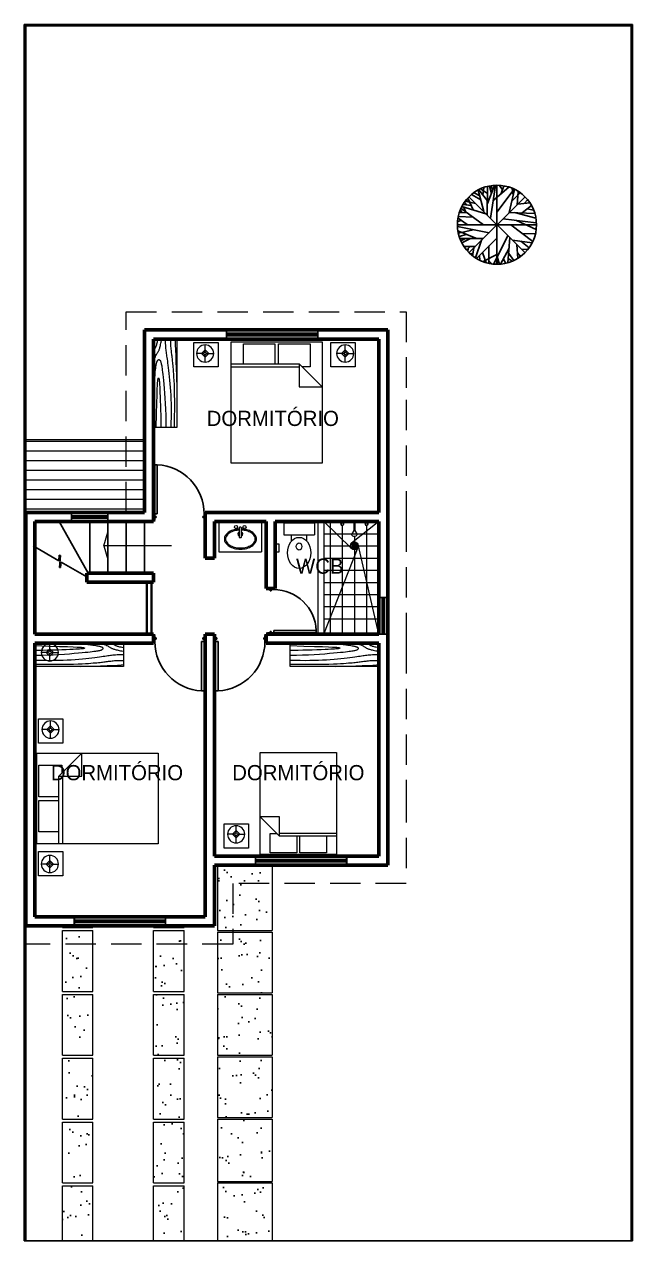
# Model space of a CAD drawing. Header units: millimetres. Extents: x 236.6 to 260.7, y 22.9 to 43.
# Drawn here: x 250.73 to 260.73, y 22.87 to 42.87 of the extents above; entities that cross this region are included whole.
import ezdxf

# ---------------------------------------------------------------- set-up
doc = ezdxf.new("R2010")
doc.units = ezdxf.units.MM
doc.linetypes.add('DASHED', pattern=[0.75, 0.5, -0.25])
doc.linetypes.add('DASHED2', pattern=[9.525, 6.35, -3.175])
doc.layers.add('AreasVerdes', color=101, linetype='Continuous')
doc.layers.add('auxiliar', color=7, linetype='Continuous')
for name, color, linetype, lineweight in [('AZULEJO', 4, 'Continuous', 18), ('cubierta', 1, 'Continuous', 0), ('MUEBLES', 6, 'Continuous', 9), ('MURO2', 5, 'Continuous', 40), ('MUROS', 5, 'Continuous', 60), ('PROYECCION', 7, 'DASHED', 20), ('PUERTAS', 4, 'Continuous', 25), ('texto', 1, 'Continuous', 9), ('VENTANAS', 1, 'Continuous', 25)]:
    doc.layers.add(name, color=color, linetype=linetype, lineweight=lineweight)
pattern_1 = [(37.5, (9.91913, 0), (-0.0160003, 0.48941324), [0, -0.38608, 0, -0.4318, 0, -0.41275]), (7.5, (9.9191, 0), (0.4495233, 0.7168251), [0, -0.20828, 0, -0.34798, 0, -0.13335]), (327.5, (9.6067, 0), (0.7909924, 0.0014372), [0, -0.127, 0, -0.4572, 0, -0.5969]), (317.5, (9.6067, 0), (0.7635565, 0.2229293), [0, -0.0635, 0, -0.29972, 0, -0.3429])]

# ---------------------------------------------------------------- blocks, each defined once
blk = doc.blocks.new('VENTANA 1.5 X 1.2 ( PLANTA )')
for p, q in [((-1.5, -0.15), (-1.5, 0)), ((-1.5, -0.15), (-1.5, 0)), ((0, -0.15), (0, 0)), ((0, -0.15), (0, 0)), ((-1.5, -0.15), (-1.5, 0)), ((-1.5, -0.055), (0, -0.055)), ((-1.5, -0.095), (0, -0.095)), ((-1.4825, -0.0725), (-0.0175, -0.0725)), ((-1.4825, -0.0775), (-1.4825, -0.0725)), ((-1.4825, -0.0775), (-0.0175, -0.0775)), ((-1.475, -0.0725), (-1.475, -0.055)), ((-1.475, -0.095), (-1.475, -0.0775)), ((-0.025, -0.0725), (-0.025, -0.055)), ((-0.025, -0.095), (-0.025, -0.0775)), ((-0.0175, -0.0775), (-0.0175, -0.0725))]:
    blk.add_line(p, q)
blk = doc.blocks.new('PUERTA ( I ) 0.75 m.')
for p, q in [((-0.05, 0.75), (0.05, 0.75)), ((-0.05, 0.73), (-0.05, 0.75)), ((-0.05, 0.73), (-0.01, 0.73)), ((-0.01, 0.71), (-0.01, 0.73)), ((-0.01, 0.71), (0.01, 0.71)), ((0.01, 0.73), (0.05, 0.73)), ((0.01, 0.71), (0.01, 0.73)), ((0.05, 0.73), (0.05, 0.75)), ((-0.749, 0.06), (-0.05, 0.06)), ((-0.749, 0.06), (-0.749, 0.02)), ((-0.749, 0.02), (-0.01, 0.02)), ((-0.05, 0), (-0.05, 0.06)), ((-0.05, 0), (0.05, 0)), ((-0.05, 0), (0.05, 0)), ((-0.05, 0), (0.05, 0)), ((-0.05, 0), (0.05, 0)), ((-0.01, 0.04), (0.01, 0.04)), ((-0.01, 0.02), (-0.01, 0.04)), ((0.01, 0.02), (0.01, 0.04)), ((0.01, 0.02), (0.05, 0.02)), ((0.05, 0.02), (0.05, 0))]:
    blk.add_line(p, q)
blk.add_arc((-0.05, 0.03), 0.7, 90, 177.5065)
blk = doc.blocks.new('PUERTA ( D ) 0.75 m.')
at = {"xscale": -1, "rotation": 180}
blk.add_blockref('PUERTA ( I ) 0.75 m.', (0, 0), dxfattribs=at)
blk = doc.blocks.new('PUERTA 0.80 m')
for p, q in [((-0.05, 0.83), (-0.05, 0.85)), ((-0.05, 0.85), (0.05, 0.85)), ((-0.05, 0.83), (-0.01, 0.83)), ((-0.01, 0.81), (-0.01, 0.83)), ((-0.01, 0.81), (0.01, 0.81)), ((0.01, 0.81), (0.01, 0.83)), ((0.01, 0.83), (0.05, 0.83)), ((0.05, 0.83), (0.05, 0.85)), ((-0.859, 0.06), (-0.05, 0.06)), ((-0.859, 0.02), (-0.859, 0.06)), ((-0.859, 0.02), (-0.01, 0.02)), ((-0.05, 0), (-0.05, 0.06)), ((-0.05, 0), (0.05, 0)), ((-0.05, 0), (0.05, 0)), ((-0.05, 0), (0.05, 0)), ((-0.01, 0.04), (0.01, 0.04)), ((-0.01, 0.02), (-0.01, 0.04)), ((0.01, 0.02), (0.01, 0.04)), ((0.01, 0.02), (0.05, 0.02)), ((0.05, 0.02), (0.05, 0))]:
    blk.add_line(p, q)
blk.add_arc((-0.05, 0.02), 0.81, 90, 177.1376)
blk = doc.blocks.new('PUERTA ( I ) 0.80 m.')
blk.add_blockref('PUERTA 0.80 m', (0, 0))
blk = doc.blocks.new('PUERTA ( D ) 0.80 m.')
at = {"xscale": -1, "rotation": 180}
blk.add_blockref('PUERTA 0.80 m', (0, 0), dxfattribs=at)
blk = doc.blocks.new('VENTANA 0.6 X 0.6 ( PLANTA )')
for p, q in [((-0.6, -0.15), (-0.6, 0)), ((-0.6, -0.15), (-0.6, 0)), ((0, -0.15), (0, 0)), ((0, -0.15), (0, 0)), ((0, -0.15), (0, 0)), ((-0.6, -0.15), (-0.6, 0)), ((-0.6, -0.055), (0, -0.055)), ((-0.6, -0.095), (0, -0.095)), ((-0.5825, -0.0725), (-0.0175, -0.0725)), ((-0.5825, -0.0775), (-0.5825, -0.0725)), ((-0.5825, -0.0775), (-0.0175, -0.0775)), ((-0.575, -0.0725), (-0.575, -0.055)), ((-0.575, -0.095), (-0.575, -0.0775)), ((-0.025, -0.0725), (-0.025, -0.055)), ((-0.025, -0.095), (-0.025, -0.0775)), ((-0.0175, -0.0775), (-0.0175, -0.0725))]:
    blk.add_line(p, q)
blk = doc.blocks.new('LLAVES')
at = {"color": 0, "linetype": 'ByBlock'}
for p, q in [((0.015, 0.005), (0.015, -0.005)), ((0.095, 0.01), (0.02, 0.01)), ((0.1, -0.005), (0.1, 0.005)), ((0.02, -0.01), (0.095, -0.01))]:
    blk.add_line(p, q, dxfattribs=at)
for centre in [(0.013, 0.035), (0.013, -0.035)]:
    blk.add_circle(centre, 0.013, dxfattribs=at)
for centre, start, end in [((0.02, 0.005), 90, 180), ((0.095, 0.005), 0, 90), ((0.02, -0.005), 180, 270), ((0.095, -0.005), 270, 360)]:
    blk.add_arc(centre, 0.005, start, end, dxfattribs=at)
blk = doc.blocks.new('LAVABO-PL')
at = {"color": 0, "linetype": 'ByBlock'}
for p, q in [((0.025, 0.35), (0.525, 0.35)), ((0.025, -0.35), (0.025, 0.35)), ((0.525, -0.35), (0.525, 0.35)), ((0.025, -0.35), (0.525, -0.35))]:
    blk.add_line(p, q, dxfattribs=at)
for points in [[(0.147, -0.019, 0.050781), (0.16, -0.103, 0.076871), (0.195, -0.184, 0.107155), (0.254, -0.244, 0.146462), (0.313, -0.262, 0.146462), (0.372, -0.244, 0.107155), (0.43, -0.184, 0.076871), (0.466, -0.103, 0.063889), (0.479, 0.002, 0.063889), (0.466, 0.108, 0.076871), (0.43, 0.189, 0.107155), (0.372, 0.249, 0.146462), (0.313, 0.266, 0.146462), (0.254, 0.249, 0.107155), (0.195, 0.189, 0.076871), (0.16, 0.108, 0.053581), (0.147, 0.02, 0.063889)], [(0.167, -0.018, 0.050781), (0.179, -0.098, 0.076871), (0.212, -0.174, 0.107155), (0.265, -0.227, 0.146462), (0.313, -0.242, 0.146462), (0.361, -0.227, 0.107155), (0.413, -0.174, 0.076871), (0.446, -0.098, 0.063889), (0.459, 0.002, 0.063889), (0.446, 0.103, 0.076871), (0.413, 0.178, 0.107155), (0.361, 0.232, 0.146462), (0.313, 0.246, 0.146462), (0.265, 0.232, 0.107155), (0.212, 0.178, 0.076871), (0.179, 0.103, 0.053581), (0.167, 0.019, 0.053581)]]:
    blk.add_lwpolyline(points, format="xyb", dxfattribs=at)
for start, end in [(29.1764, 150.8236), (209.1764, 330.8236)]:
    blk.add_arc((0.23, 0), 0.04, start, end, dxfattribs=at)
at = {"color": 0, "linetype": 'ByBlock', "xscale": 2, "yscale": 2, "zscale": 2}
blk.add_blockref('LLAVES', (0.09, 0), dxfattribs=at)
blk = doc.blocks.new('Cama doble')
at = {"linetype": 'Continuous'}
for p, q in [((0, -80.00003), (0, 0)), ((0, 0), (59.99999, 0)), ((59.99999, 0), (59.99999, -80.00003)), ((7.99999, -1.2), (28.79998, -1.2)), ((7.99999, -14.4), (7.99999, -1.2)), ((28.79998, -1.2), (28.79998, -14.4)), ((31.19999, -1.2), (51.99999, -1.2)), ((31.19999, -14.4), (31.19999, -1.2)), ((51.99999, -1.2), (51.99999, -16.4)), ((0, -14.4), (44.8, -14.4)), ((59.99999, -29.6), (44.8, -14.4)), ((44.8, -14.4), (44.8, -29.6)), ((44.8, -16.8), (0, -16.8)), ((51.99999, -16.4), (46.79936, -16.4)), ((44.8, -29.6), (59.99999, -29.6)), ((59.99999, -80.00003), (0, -80.00003))]:
    blk.add_line(p, q, dxfattribs=at)
blk = doc.blocks.new('Mueble - 48 x 183 cm')
at = {"linetype": 'Continuous'}
for p, q in [((0, -19), (0, 0)), ((0, 0), (71.999994, 0)), ((71.999994, 0), (71.999994, -19)), ((71.999994, -19), (0, -19))]:
    blk.add_line(p, q, dxfattribs=at)
for points in [[(26.99999, 0), (32.30411, -0.35238), (36.66731, -0.66276), (40.20336, -0.93603), (43.02603, -1.17708), (45.2491, -1.39079), (46.98632, -1.58203), (48.35147, -1.7557), (49.45833, -1.91667), (50.40388, -2.06917), (51.21809, -2.21484), (51.91414, -2.35465), (52.5052, -2.48958), (53.00447, -2.6206), (53.42512, -2.7487), (53.78035, -2.87484), (54.08333, -3), (54.34537, -3.12516), (54.57031, -3.2513), (54.76008, -3.37939), (54.91666, -3.51042), (55.04198, -3.64534), (55.13801, -3.78516), (55.2067, -3.93083), (55.24999, -4.08333), (55.26904, -4.24316), (55.26171, -4.40885), (55.22509, -4.57845), (55.15624, -4.75), (55.05224, -4.92155), (54.91015, -5.09115), (54.72704, -5.25684), (54.49999, -5.41667), (54.22493, -5.56934), (53.89322, -5.71615), (53.49511, -5.85905), (53.02083, -6), (52.4606, -6.14095), (51.80468, -6.28385), (51.04329, -6.43066), (50.16666, -6.58333), (49.16007, -6.74381), (47.98892, -6.91406), (46.61368, -7.09603), (44.99478, -7.29167), (43.09268, -7.50293), (40.86783, -7.73177), (38.28067, -7.98014), (35.29166, -8.25), (31.87654, -8.54053), (28.07226, -8.83984), (23.93107, -9.1333), (19.5052, -9.40625), (14.84692, -9.64404), (10.00846, -9.83203), (5.04207, -9.95557), (0, -10)], [(52.99999, 0), (54.87133, -0.53955), (56.39257, -1.03516), (57.61205, -1.48975), (58.57812, -1.90625), (59.3391, -2.2876), (59.94335, -2.63672), (60.4392, -2.95654), (60.87499, -3.25), (61.29247, -3.52002), (61.70702, -3.76953), (62.12743, -4.00146), (62.56249, -4.21875), (63.02099, -4.42432), (63.51171, -4.62109), (64.04345, -4.81201), (64.62499, -5), (65.26489, -5.1875), (65.9707, -5.375), (66.74975, -5.5625), (67.60937, -5.75), (68.55688, -5.9375), (69.5996, -6.125), (70.744867, -6.3125), (71.999994, -6.5)], [(61.49999, 0), (62.35961, -0.35254), (63.08007, -0.66406), (63.68627, -0.94043), (64.20312, -1.1875), (64.65551, -1.41113), (65.06835, -1.61719), (65.46655, -1.81152), (65.87499, -2), (66.31762, -2.1875), (66.81445, -2.375), (67.38452, -2.5625), (68.04687, -2.75), (68.82055, -2.9375), (69.7246, -3.125), (70.77807, -3.3125), (71.999994, -3.5)], [(0, -2), (11.2006, -2.34123), (19.90169, -2.62044), (26.43969, -2.84595), (31.15103, -3.02604), (34.37214, -3.16903), (36.43945, -3.2832), (37.68936, -3.37687), (38.45833, -3.45833), (39.02937, -3.53459), (39.472, -3.60742), (39.80232, -3.67733), (40.03645, -3.74479), (40.1905, -3.8103), (40.28059, -3.87435), (40.32283, -3.93742), (40.33333, -4), (40.32405, -4.0625), (40.29036, -4.125), (40.22346, -4.1875), (40.11458, -4.25), (39.95491, -4.3125), (39.73567, -4.375), (39.44807, -4.4375), (39.08333, -4.5), (38.62491, -4.56282), (38.02538, -4.6276), (37.22957, -4.69629), (36.18228, -4.77083), (34.82836, -4.85319), (33.11262, -4.94531), (30.97989, -5.04915), (28.37499, -5.16667), (25.27416, -5.29818), (21.77929, -5.4375), (18.02368, -5.57682), (14.14062, -5.70833), (10.26342, -5.82422), (6.52539, -5.91667), (3.05981, -5.97786), (0, -6)], [(71.999994, -9.5), (70.071934, -9.51147), (68.38801, -9.54492), (66.91113, -9.59888), (65.60416, -9.67187), (64.43001, -9.76245), (63.35156, -9.86914), (62.3317, -9.99048), (61.33333, -10.125), (60.32128, -10.27157), (59.26822, -10.43034), (58.14876, -10.60181), (56.93749, -10.78646), (55.60904, -10.98478), (54.13801, -11.19726), (52.49902, -11.4244), (50.66666, -11.66667), (48.62239, -11.92358), (46.37499, -12.19075), (43.9401, -12.46281), (41.33333, -12.73437), (38.57031, -13.00008), (35.66666, -13.25456), (32.63801, -13.49243), (29.49999, -13.70833), (26.26367, -13.89689), (22.92187, -14.05273), (19.46289, -14.17049), (15.875, -14.24479), (12.14648, -14.27026), (8.26562, -14.24154), (4.2207, -14.15324), (0, -14)], [(0, -17), (8.37556, -17.14274), (15.58268, -17.20443), (21.74194, -17.19775), (26.97395, -17.13542), (31.39933, -17.03011), (35.13866, -16.89453), (38.31257, -16.74137), (41.04166, -16.58333), (43.4322, -16.43083), (45.5332, -16.28516), (47.37931, -16.14534), (49.0052, -16.01042), (50.44555, -15.87939), (51.73502, -15.7513), (52.90828, -15.62516), (53.99999, -15.5), (55.04044, -15.37508), (56.04231, -15.25065), (57.01391, -15.1272), (57.96353, -15.00521), (58.89949, -14.88517), (59.83007, -14.76758), (60.76358, -14.65291), (61.70833, -14.54167), (62.6752, -14.43465), (63.68554, -14.33398), (64.76326, -14.24211), (65.93229, -14.16146), (67.21655, -14.09448), (68.63997, -14.04362), (70.226475, -14.01131), (71.999994, -14)], [(36.99999, -19), (42.40038, -18.8125), (47.95312, -18.625), (53.43554, -18.4375), (58.62499, -18.25), (63.29882, -18.0625), (67.23437, -17.875), (70.208978, -17.6875), (71.999994, -17.5)]]:
    blk.add_lwpolyline(points, dxfattribs=at)
blk = doc.blocks.new('Lámpara - mesilla')
at = {"linetype": 'Continuous'}
for p, q in [((-1, 0), (-7, 0)), ((0, 3), (-3, 0)), ((-3, 0), (0, -3)), ((0, 7), (0, 1)), ((3, 0), (0, 3)), ((0, -3), (3, 0)), ((1, 0), (7, 0)), ((0, -1), (0, -7))]:
    blk.add_line(p, q, dxfattribs=at)
for radius in [7, 1]:
    blk.add_circle((0, 0), radius, dxfattribs=at)
blk = doc.blocks.new('Árbol de hoja caduca - planta')
for p, q in [((-22.0458, 42.0753), (-16.5881, 57.6486)), ((-21.1656, 55.8436), (-0.0388, 45.0094)), ((-12.5388, 54.9406), (-7.9613, 59.4546)), ((-12.3627, 32.1443), (-12.5388, 58.7776)), ((-5.3205, 59.6806), (16.5105, 16.7963)), ((2.426, 54.9406), (-1.4472, 59.9056)), ((0, 59.9996), (0, -60)), ((0.4894, 48.6208), (3.6584, 59.6806)), ((18.2711, 35.5298), (5.419, 59.6806)), ((9.8203, 51.5549), (12.8133, 58.5516)), ((19.6795, 19.5047), (16.3344, 57.6486)), ((-45.8134, 38.2383), (-40.5318, 33.0471)), ((-43.8768, 36.4326), (-44.405, 40.2696)), ((42, 42), (-42, -42)), ((42, -42), (-42, 42)), ((-40.1797, 44.558), (-36.4825, 43.2038)), ((-37.0107, 47.0408), (-35.25, 35.5298)), ((-32.6092, 50.4264), (-23.2782, 23.5674)), ((-31.2008, 51.1035), (-0.2149, 20.1818)), ((-26.4472, 46.5894), (-26.2712, 53.8116)), ((17.0387, 51.1035), (23.2006, 55.1666)), ((17.7429, 43.6552), (25.4894, 54.2636)), ((31.6513, 50.8778), (30.2429, 30.5643)), ((31.1232, 42.5267), (35.8767, 48.1693)), ((37.1091, 37.1098), (46.6161, 37.5612)), ((-32.2571, 20.6333), (-59.1937, 9.348)), ((-56.0247, 20.859), (-20.8134, 20.859)), ((-54.7923, 24.4702), (-47.75, 21.0847)), ((-53.2078, 27.4044), (-40.1797, 20.859)), ((-49.8627, 32.8214), (-32.7853, 32.8214)), ((54.3626, 25.3731), (20.9119, 0.3198)), ((23.3767, 23.3417), (53.3063, 27.4044)), ((36.2288, 25.1474), (48.9049, 35.0784)), ((-59.7219, 2.8025), (-12.0106, 12.0565)), ((-58.6656, 12.7336), (-35.9543, 7.5424)), ((-57.081, 17.9248), (-47.0458, 14.7649)), ((-54.6162, -24.7335), (-20.2853, 0.0941)), ((29.3626, -6.6771), (59.4682, 7.091)), ((38.5175, 13.4107), (58.2359, 13.6364)), ((-60, 0), (60, 0)), ((-59.7219, -4.8714), (-54.2641, -6.6771)), ((-45.2853, -0.1316), (-59.0177, -10.0627)), ((-58.4895, -12.3197), (-36.4825, -11.6426)), ((-57.081, -18.4138), (-45.2853, -17.9624)), ((-52.6797, -18.188), (-55.4966, -22.0251)), ((-53.2078, -27.442), (-16.7641, -16.6081)), ((-14.8275, -15.0282), (-14.6515, -57.6865)), ((-10.074, -10.0627), (-2.5036, -59.7178)), ((9.2922, -9.1598), (59.6443, -2.8401)), ((18.7992, -18.6394), (57.3556, -17.2853)), ((26.3697, -18.4138), (58.9401, -9.8369)), ((38.1654, -18.188), (52.426, -29.0219)), ((-38.9472, -29.0219), (-51.4472, -30.6018)), ((-47.2219, -19.3166), (-50.2148, -26.3135)), ((-46.5177, -30.1504), (-49.5106, -33.536)), ((-32.4331, -32.4075), (-48.1021, -35.5674)), ((-43.7008, -34.6645), (-46.6937, -37.373)), ((-35.9543, -22.4765), (-44.0529, -40.5329)), ((-19.9331, -20.2194), (-28.5599, -52.721)), ((-14.6515, -36.2445), (-27.6797, -52.9467)), ((-14.6515, -32.1818), (-3.912, -59.4922)), ((-6.2008, -36.2445), (17.919, -57.0094)), ((-0.0388, -19.0909), (25.8415, -53.8495)), ((18.6232, -18.6394), (26.7218, -53.3981)), ((22.8485, -36.4702), (35.3485, -48.4326)), ((30.419, -30.1504), (32.3556, -50.0125)), ((31.4753, -31.279), (49.6091, -33.3103)), ((41.5105, -32.6332), (46.088, -38.0501)), ((45.9119, -24.0564), (55.595, -22.2508)), ((-24.6867, -37.8244), (-38.7712, -45.7241)), ((-26.2712, -43.9185), (-34.7219, -48.6583)), ((-14.6515, -47.3041), (-25.0388, -54.3009)), ((-21.5177, -45.4984), (-19.9331, -56.1065)), ((-8.4895, -47.5298), (-11.4825, -58.5893)), ((-6.3768, -52.721), (-9.3698, -58.815)), ((8.4119, -53.1724), (3.8344, -59.4922)), ((5.9471, -46.6269), (10.5246, -58.5893)), ((24.7852, -44.8213), (23.0246, -54.978))]:
    blk.add_line(p, q)
blk.add_circle((0, 0), 60)

msp = doc.modelspace()

# ---------------------------------------------------------------- hatches: boundary and pattern name
at = {"layer": 'auxiliar'}
h = msp.add_hatch(dxfattribs=at)
h.set_pattern_fill('AR-SAND', color=256, scale=0.01, style=0)
h.paths.add_polyline_path([(254.783, 27.945), (254.158, 27.945), (254.158, 27.745), (253.908, 27.745), (253.908, 26.945), (254.783, 26.945)])
h.paths.add_polyline_path([(254.158, 27.945), (253.908, 27.945), (253.908, 27.745), (254.158, 27.745)])
h.paths.add_polyline_path([(254.158, 28.745), (254.783, 28.745), (254.783, 29.045), (253.858, 29.045), (253.858, 28.12), (254.158, 28.12)])
h.paths.add_polyline_path([(254.783, 28.745), (254.158, 28.745), (254.158, 28.12), (254.783, 28.12)])
h.paths.add_polyline_path([(254.783, 28.12), (254.158, 28.12), (254.158, 27.97), (254.783, 27.97)])
h.paths.add_polyline_path([(254.158, 28.12), (253.908, 28.12), (253.908, 27.97), (254.158, 27.97)])
h.paths.add_polyline_path([(253.358, 27.745), (252.858, 27.745), (252.858, 26.97), (253.358, 26.97)])
h.paths.add_polyline_path([(253.358, 27.97), (252.858, 27.97), (252.858, 27.745), (253.358, 27.745)])
h.paths.add_polyline_path([(251.858, 27.97), (251.358, 27.97), (251.358, 27.745), (251.858, 27.745)])
h.paths.add_polyline_path([(251.858, 27.745), (251.358, 27.745), (251.358, 26.97), (251.858, 26.97)])
h = msp.add_hatch(dxfattribs=at)
h.set_pattern_fill('AR-SAND', color=256, scale=0.01, style=0)
h.set_pattern_definition(pattern_1)
h.paths.add_polyline_path([(251.858, 25.87), (251.358, 25.87), (251.358, 24.87), (251.858, 24.87)])
h.paths.add_polyline_path([(251.858, 26.92), (251.358, 26.92), (251.358, 25.92), (251.858, 25.92)])
h.paths.add_polyline_path([(254.808, 25.895), (253.908, 25.895), (253.908, 24.895), (254.808, 24.895)])
h.paths.add_polyline_path([(254.808, 25.92), (254.808, 26.92), (253.908, 26.92), (253.908, 25.92)])
h.paths.add_polyline_path([(253.358, 26.92), (252.858, 26.92), (252.858, 25.92), (253.358, 25.92)])
h.paths.add_polyline_path([(253.358, 25.87), (252.858, 25.87), (252.858, 24.87), (253.358, 24.87)])
h.paths.add_polyline_path([(253.358, 24.82), (252.858, 24.82), (252.858, 23.82), (253.358, 23.82)])
h.paths.add_polyline_path([(251.858, 24.82), (251.358, 24.82), (251.358, 23.82), (251.858, 23.82)])
h.paths.add_polyline_path([(253.358, 23.77), (252.858, 23.77), (252.858, 22.87), (253.358, 22.87)])
h.paths.add_polyline_path([(251.858, 23.77), (251.358, 23.77), (251.358, 22.87), (251.858, 22.87)])
h = msp.add_hatch(dxfattribs=at)
h.set_pattern_fill('AR-SAND', color=256, scale=0.01, style=0)
h.set_pattern_definition(pattern_1)
h.paths.add_polyline_path([(253.908, 23.845), (254.808, 23.845), (254.808, 24.87), (253.908, 24.87)])
h.paths.add_polyline_path([(253.908, 23.82), (253.908, 22.87), (254.808, 22.87), (254.808, 23.82)])
h.paths.add_polyline_path([(253.908, 25.895), (253.908, 24.895), (254.808, 24.895), (254.808, 25.895)])
at = {"layer": 'cubierta', "ltscale": 0.5}
h = msp.add_hatch(dxfattribs=at)
h.set_pattern_fill('LINE', color=256, scale=0.05, style=0)
h.set_pattern_definition([(0, (232.76702, 8.87022), (0, 0.15875), [])])
h.paths.add_polyline_path([(252.708, 36.045), (250.758, 36.045), (250.758, 34.845), (252.708, 34.845)])

# ---------------------------------------------------------------- linework, layer by layer
for p, q in [((252.108, 34.845), (252.108, 33.847)), ((251.308, 34.696), (251.785, 33.846)), ((251.808, 34.695), (251.808, 33.846)), ((252.408, 34.695), (252.408, 33.847)), ((252.708, 33.846), (252.708, 34.695))]:
    msp.add_line(p, q)
at = {"linetype": 'DASHED2'}
for p, q in [((250.879, 34.295), (251.299, 34.051)), ((251.307, 34.141), (251.327, 34.139)), ((251.337, 34.028), (251.758, 33.784)), ((251.31, 33.94), (251.33, 33.938))]:
    msp.add_line(p, q, dxfattribs=at)
at = {"layer": 'auxiliar'}
for p, q in [((250.733, 42.87), (260.733, 42.87)), ((250.733, 42.87), (250.733, 22.87)), ((250.733, 42.845), (260.733, 42.845)), ((250.758, 42.87), (250.758, 22.87)), ((260.708, 42.87), (260.708, 22.87)), ((260.733, 42.87), (260.733, 22.87)), ((251.299, 34.051), (251.307, 34.141)), ((251.31, 33.94), (251.327, 34.139)), ((251.33, 33.938), (251.337, 34.028)), ((260.733, 22.87), (250.733, 22.87))]:
    msp.add_line(p, q, dxfattribs=at)
at = {"layer": 'auxiliar', "lineweight": 0, "ltscale": 0.5}
for p, q in [((253.908, 29.02), (253.908, 27.97)), ((254.808, 29.02), (254.808, 27.97)), ((253.908, 27.945), (253.908, 26.945)), ((254.808, 27.945), (254.808, 26.945)), ((253.908, 26.92), (253.908, 25.92)), ((254.808, 26.92), (254.808, 25.92)), ((253.908, 25.895), (253.908, 24.895)), ((254.808, 25.895), (254.808, 24.895)), ((253.908, 24.87), (253.908, 23.845)), ((254.808, 24.87), (254.808, 23.845)), ((253.908, 23.82), (253.908, 22.87)), ((254.808, 23.82), (254.808, 22.87))]:
    msp.add_line(p, q, dxfattribs=at)
at = {"layer": 'auxiliar', "lineweight": 0}
for p, q in [((251.358, 28.02), (251.358, 28.045)), ((251.358, 28.02), (251.858, 28.02)), ((251.858, 28.02), (251.858, 28.045)), ((252.858, 28.02), (252.858, 28.045)), ((252.858, 28.02), (253.358, 28.02)), ((253.358, 28.02), (253.358, 28.045)), ((251.358, 26.97), (251.358, 27.97)), ((251.358, 27.97), (251.858, 27.97)), ((251.858, 26.97), (251.858, 27.97)), ((252.858, 27.97), (253.358, 27.97)), ((252.858, 26.97), (252.858, 27.97)), ((253.358, 26.97), (253.358, 27.97)), ((253.908, 27.97), (254.808, 27.97)), ((253.908, 27.945), (254.808, 27.945)), ((251.358, 26.97), (251.858, 26.97)), ((251.358, 25.92), (251.358, 26.92)), ((251.358, 26.92), (251.858, 26.92)), ((251.858, 25.92), (251.858, 26.92)), ((252.858, 26.97), (253.358, 26.97)), ((252.858, 25.92), (252.858, 26.92)), ((252.858, 26.92), (253.358, 26.92)), ((253.358, 25.92), (253.358, 26.92)), ((253.908, 26.945), (254.808, 26.945)), ((253.908, 26.92), (254.808, 26.92)), ((251.358, 25.92), (251.858, 25.92)), ((251.358, 24.87), (251.358, 25.87)), ((251.358, 25.87), (251.858, 25.87)), ((251.858, 24.87), (251.858, 25.87)), ((252.858, 25.92), (253.358, 25.92)), ((252.858, 25.87), (253.358, 25.87)), ((252.858, 24.87), (252.858, 25.87)), ((253.358, 24.87), (253.358, 25.87)), ((253.908, 25.92), (254.808, 25.92)), ((253.908, 25.895), (254.808, 25.895)), ((251.358, 24.87), (251.858, 24.87)), ((251.358, 24.82), (251.858, 24.82)), ((251.358, 23.82), (251.358, 24.82)), ((251.858, 23.82), (251.858, 24.82)), ((252.858, 24.87), (253.358, 24.87)), ((252.858, 24.82), (253.358, 24.82)), ((252.858, 23.82), (252.858, 24.82)), ((253.358, 23.82), (253.358, 24.82)), ((253.908, 24.895), (254.808, 24.895)), ((253.908, 24.87), (254.808, 24.87)), ((251.358, 23.82), (251.858, 23.82)), ((252.858, 23.82), (253.358, 23.82)), ((253.908, 23.845), (254.808, 23.845)), ((253.908, 23.82), (254.808, 23.82)), ((251.358, 23.77), (251.858, 23.77)), ((251.358, 22.87), (251.358, 23.77)), ((251.858, 22.87), (251.858, 23.77)), ((252.858, 23.77), (253.358, 23.77)), ((252.858, 22.87), (252.858, 23.77)), ((253.358, 22.87), (253.358, 23.77))]:
    msp.add_line(p, q, dxfattribs=at)
at = {"layer": 'AZULEJO'}
for p, q in [((255.558, 34.695), (255.558, 32.845)), ((255.658, 34.695), (255.658, 32.845)), ((255.658, 34.695), (256.112, 34.25)), ((255.758, 34.695), (255.758, 32.845)), ((255.958, 34.635), (255.958, 32.845)), ((256.558, 34.695), (256.112, 34.341)), ((256.358, 34.635), (256.358, 32.845)), ((256.358, 34.635), (256.358, 32.845)), ((255.658, 34.495), (256.558, 34.495)), ((256.158, 34.454), (256.158, 34.36)), ((255.658, 34.295), (256.093, 34.295)), ((255.658, 32.845), (256.22, 34.275)), ((256.158, 34.23), (256.158, 32.845)), ((256.558, 32.845), (256.22, 34.316)), ((256.223, 34.295), (256.558, 34.295)), ((255.658, 34.095), (256.558, 34.095)), ((255.658, 33.895), (256.558, 33.895)), ((255.658, 33.695), (256.558, 33.695)), ((255.658, 33.495), (256.558, 33.495)), ((255.658, 33.295), (256.558, 33.295)), ((255.658, 33.095), (256.558, 33.095))]:
    msp.add_line(p, q, dxfattribs=at)
at = {"layer": 'cubierta'}
msp.add_line((250.758, 36.045), (252.708, 36.045), dxfattribs=at)
at = {"layer": 'cubierta', "ltscale": 0.5}
msp.add_line((250.758, 36.045), (250.758, 34.845), dxfattribs=at)
at = {"layer": 'MUEBLES'}
for p, q in [((255.001, 34.675), (255.501, 34.675)), ((255.001, 34.675), (255.001, 34.475)), ((255.501, 34.675), (255.501, 34.475)), ((255.933, 34.675), (255.983, 34.675)), ((255.933, 34.675), (255.943, 34.635)), ((255.943, 34.675), (255.943, 34.635)), ((255.943, 34.635), (255.973, 34.635)), ((255.953, 34.675), (255.953, 34.695)), ((255.953, 34.695), (255.963, 34.695)), ((255.963, 34.675), (255.963, 34.695)), ((255.973, 34.675), (255.973, 34.635)), ((255.983, 34.675), (255.973, 34.635)), ((256.149, 34.695), (256.149, 34.545)), ((256.149, 34.695), (256.168, 34.695)), ((256.168, 34.695), (256.168, 34.545)), ((256.333, 34.675), (256.383, 34.675)), ((256.333, 34.675), (256.343, 34.635)), ((256.343, 34.675), (256.343, 34.635)), ((256.343, 34.635), (256.373, 34.635)), ((256.353, 34.675), (256.353, 34.695)), ((256.353, 34.695), (256.363, 34.695)), ((256.363, 34.675), (256.363, 34.695)), ((256.383, 34.675), (256.373, 34.635)), ((256.373, 34.675), (256.373, 34.635)), ((255.001, 34.475), (255.501, 34.475)), ((255.126, 34.372), (255.126, 34.475)), ((255.376, 34.372), (255.376, 34.475)), ((256.149, 34.545), (256.11, 34.484)), ((256.149, 34.545), (256.168, 34.545)), ((256.168, 34.545), (256.207, 34.483)), ((256.208, 34.302), (256.109, 34.302)), ((256.208, 34.288), (256.109, 34.288)), ((256.205, 34.316), (256.113, 34.316)), ((256.205, 34.274), (256.113, 34.274)), ((256.122, 34.33), (256.194, 34.33)), ((256.122, 34.26), (256.194, 34.26))]:
    msp.add_line(p, q, dxfattribs=at)
for points in [[(253.518, 37.637), (253.918, 37.637), (253.918, 37.237), (253.518, 37.237)], [(255.773, 37.637), (256.173, 37.637), (256.173, 37.237), (255.773, 37.237)], [(250.964, 31.448), (251.364, 31.448), (251.364, 31.048), (250.964, 31.048)], [(254.016, 29.725), (254.416, 29.725), (254.416, 29.325), (254.016, 29.325)], [(250.964, 29.268), (251.364, 29.268), (251.364, 28.868), (250.964, 28.868)]]:
    msp.add_lwpolyline(points, close=True, dxfattribs=at)
msp.add_lwpolyline([(254.858, 34.327), (254.915, 34.327), (254.915, 34.193), (254.858, 34.193)], dxfattribs=at)
msp.add_circle((256.158, 34.295), 0.065, dxfattribs=at)
for centre, radius, start, end in [((256.159, 34.508), 0.0543, 206.1411, 332.462), ((256.158, 34.295), 0.05, 155.1654, 171.9522), ((256.158, 34.295), 0.05, 188.0478, 204.8346), ((256.158, 34.295), 0.05, 44.427, 135.573), ((256.158, 34.295), 0.05, 224.427, 315.573), ((256.158, 34.295), 0.05, 8.0478, 24.8346), ((256.158, 34.295), 0.05, 335.1654, 351.9522)]:
    msp.add_arc(centre, radius, start, end, dxfattribs=at)
for centre, major_axis in [((255.251, 34.18), (0, -0.255)), ((255.25, 34.284), (0, -0.0613))]:
    msp.add_ellipse(centre, major_axis=major_axis, ratio=0.745098, dxfattribs=at)
at = {"layer": 'MURO2'}
for p, q in [((252.746, 32.845), (252.746, 33.696)), ((252.821, 32.845), (252.821, 33.696))]:
    msp.add_line(p, q, dxfattribs=at)
at = {"layer": 'MUROS'}
for p, q in [((252.708, 37.845), (256.708, 37.845)), ((252.708, 34.845), (252.708, 37.845)), ((252.708, 34.845), (252.708, 37.845)), ((256.708, 37.845), (256.708, 29.045)), ((252.858, 37.695), (256.558, 37.695)), ((252.858, 34.695), (252.858, 37.695)), ((256.558, 37.695), (256.558, 34.845)), ((250.758, 34.845), (250.758, 28.045)), ((250.758, 34.845), (252.708, 34.845)), ((253.708, 34.845), (254.858, 34.845)), ((253.708, 34.845), (253.708, 34.095)), ((254.858, 34.845), (256.558, 34.845)), ((250.908, 34.695), (252.858, 34.695)), ((250.908, 34.695), (250.908, 32.845)), ((253.858, 34.695), (254.708, 34.695)), ((253.858, 34.695), (253.858, 34.095)), ((254.708, 34.695), (254.708, 33.595)), ((254.858, 34.695), (256.558, 34.695)), ((254.858, 34.695), (254.858, 33.595)), ((256.558, 34.695), (256.558, 32.845)), ((253.708, 34.095), (253.858, 34.095)), ((251.758, 33.846), (252.858, 33.846)), ((251.758, 33.846), (251.758, 33.696)), ((251.81, 33.846), (251.785, 33.846)), ((252.858, 33.846), (252.858, 33.696)), ((251.758, 33.696), (252.858, 33.696)), ((251.81, 33.696), (251.785, 33.696)), ((254.708, 33.595), (254.858, 33.595)), ((250.908, 32.845), (252.858, 32.845)), ((252.858, 32.695), (252.858, 32.845)), ((253.708, 29.045), (253.708, 32.845)), ((253.708, 32.845), (253.858, 32.845)), ((253.858, 29.195), (253.858, 32.845)), ((254.708, 32.845), (256.558, 32.845)), ((254.708, 32.845), (254.708, 32.696)), ((250.908, 32.695), (252.858, 32.695)), ((250.908, 32.695), (250.908, 28.195)), ((254.708, 32.696), (254.858, 32.696)), ((254.858, 32.695), (256.558, 32.695)), ((256.558, 32.695), (256.558, 29.195)), ((253.708, 28.195), (253.708, 29.045)), ((256.558, 29.195), (253.858, 29.195)), ((253.858, 28.045), (253.858, 29.045)), ((256.708, 29.045), (253.858, 29.045)), ((250.758, 28.045), (253.858, 28.045)), ((250.908, 28.195), (253.708, 28.195))]:
    msp.add_line(p, q, dxfattribs=at)
at = {"layer": 'PROYECCION'}
for p, q in [((254.158, 28.745), (254.158, 27.745)), ((254.158, 27.745), (250.758, 27.745))]:
    msp.add_line(p, q, dxfattribs=at)
msp.add_lwpolyline([(252.408, 34.845), (252.408, 38.145), (257.008, 38.145), (257.008, 36.695), (257.008, 34.845), (257.008, 34.695), (257.008, 32.845), (257.008, 32.695), (257.008, 30.245), (257.008, 28.745), (254.158, 28.745)], dxfattribs=at)
at = {"layer": 'texto', "ltscale": 0.5}
for p, q in [((252.038, 34.294), (252.108, 34.518)), ((253.154, 34.294), (252.038, 34.294)), ((252.038, 34.294), (252.108, 34.071))]:
    msp.add_line(p, q, dxfattribs=at)
at = {"layer": 'VENTANAS'}
for p, q in [((255.558, 37.845), (255.558, 37.695)), ((255.558, 37.695), (255.558, 37.845)), ((251.508, 34.845), (251.508, 34.695)), ((256.033, 29.195), (256.033, 29.045)), ((251.558, 28.195), (251.558, 28.045))]:
    msp.add_line(p, q, dxfattribs=at)

# ---------------------------------------------------------------- block references
at = {"layer": 'AreasVerdes', "xscale": 0.01083265061222651, "yscale": -0.01083165180910766, "zscale": 0.01083265061222651}
msp.add_blockref('Árbol de hoja caduca - planta', (258.503, 39.575), dxfattribs=at)
at = {"layer": 'MUEBLES'}
for name, p, xscale, yscale, zscale, rotation in [('Mueble - 48 x 183 cm', (252.858, 36.24), 0.0202090555457346, 0.02020726968159181, 0.0202090555457346, 90), ('Cama doble', (250.94, 29.393), 0.02490286554228263, 0.02490058086180884, 0.02490286554228263, 90), ('Cama doble', (255.866, 29.221), 0.02095752631561254, 0.02095570605040109, 0.02095752631561254, 180)]:
    msp.add_blockref(name, p, dxfattribs=dict(at, xscale=xscale, yscale=yscale, zscale=zscale, rotation=rotation))
for name, p, xscale, yscale, zscale in [('Cama doble', (254.135, 37.649), 0.02490286554228263, 0.02490058086180884, 0.02490286554228263), ('Lámpara - mesilla', (253.705, 37.458), 0.02020922792499391, -0.02020726968159181, 0.02020922792499391), ('Lámpara - mesilla', (256.008, 37.458), 0.02020922792499391, -0.02020726968159181, 0.02020922792499391), ('Mueble - 48 x 183 cm', (250.908, 32.695), 0.0202090555457346, 0.02020726968159181, 0.0202090555457346), ('Lámpara - mesilla', (251.152, 32.543), 0.02020922792499391, -0.02020726968159181, 0.02020922792499391), ('Mueble - 48 x 183 cm', (255.103, 32.695), 0.0202090555457346, 0.02020726968159181, 0.0202090555457346), ('Lámpara - mesilla', (251.163, 31.274), 0.02020922792499391, -0.02020726968159181, 0.02020922792499391), ('Lámpara - mesilla', (254.215, 29.552), 0.02020922792499391, -0.02020726968159181, 0.02020922792499391), ('Lámpara - mesilla', (251.153, 29.063), 0.02020922792499391, -0.02020726968159181, 0.02020922792499391)]:
    msp.add_blockref(name, p, dxfattribs=dict(at, xscale=xscale, yscale=yscale, zscale=zscale))
at = {"layer": 'MUEBLES', "rotation": 270}
msp.add_blockref('LAVABO-PL', (254.283, 34.72), dxfattribs=at)
at = {"layer": 'PUERTAS'}
for name, p, rotation in [('PUERTA 0.80 m', (252.858, 34.77), 270), ('PUERTA ( D ) 0.75 m.', (254.783, 32.845), 180), ('PUERTA ( I ) 0.80 m.', (253.708, 32.77), 90), ('PUERTA ( D ) 0.80 m.', (253.858, 32.77), 90)]:
    msp.add_blockref(name, p, dxfattribs=dict(at, rotation=rotation))
at = {"layer": 'VENTANAS'}
for name, p in [('VENTANA 1.5 X 1.2 ( PLANTA )', (255.558, 37.845)), ('VENTANA 0.6 X 0.6 ( PLANTA )', (252.108, 34.845)), ('VENTANA 1.5 X 1.2 ( PLANTA )', (256.031, 29.195)), ('VENTANA 1.5 X 1.2 ( PLANTA )', (253.054, 28.195))]:
    msp.add_blockref(name, p, dxfattribs=at)
at = {"layer": 'VENTANAS', "rotation": 90}
msp.add_blockref('VENTANA 0.6 X 0.6 ( PLANTA )', (256.558, 33.445), dxfattribs=at)

# ---------------------------------------------------------------- texts
at = {"layer": 'auxiliar', "color": 2}
for s, p in [('DORMITÓRIO', (253.731, 36.266)), ('WCB', (255.2, 33.836)), ('DORMITÓRIO', (251.17, 30.441)), ('DORMITÓRIO', (254.151, 30.441))]:
    msp.add_text(s, height=0.25, dxfattribs=at).set_placement(p)

doc.saveas('drawing.dxf')
